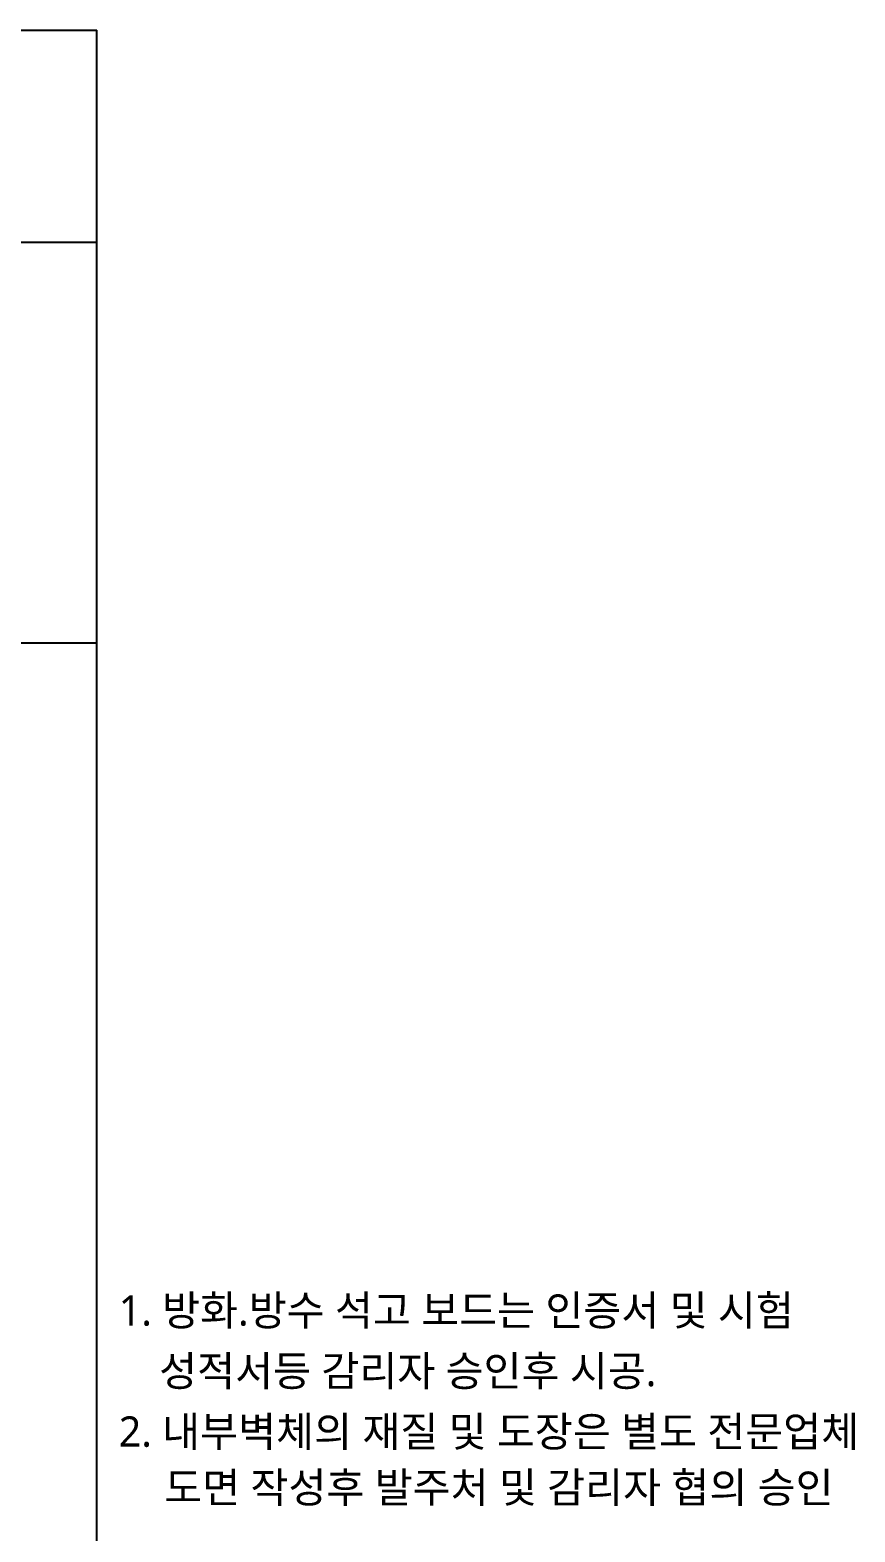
# Model space of a CAD drawing. Header units: millimetres. Extents: x 150 to 8166, y -2863 to -229.
# Drawn here: x 3552 to 3961, y -972 to -229 of the extents above; entities that cross this region are included whole.
import ezdxf
from ezdxf.enums import TextEntityAlignment as Align

# ---------------------------------------------------------------- set-up
doc = ezdxf.new("R2010")
doc.units = ezdxf.units.MM
doc.header["$LTSCALE"] = 5
doc.header["$MEASUREMENT"] = 0
doc.layers.add('02Waste', color=171, linetype='CONTINUOUS', plot=False)
doc.layers.add('3', color=3, linetype='CONTINUOUS')
doc.layers.add('TEXT', color=3, linetype='CONTINUOUS')
doc.styles.add('스타일1', font='malgun.ttf')

msp = doc.modelspace()

# ---------------------------------------------------------------- linework, layer by layer
at = {"layer": '02Waste', "ltscale": 0.1}
msp.add_line((317.4717417659717, -532.2321302541282), (3584.999999703467, -532.2321302541282), dxfattribs=at)
at = {"layer": '3'}
for p, q in [((149.9999991415539, -228.6893922027416), (3584.999999703467, -228.689392202743)), ((3584.999999703469, -2862.500016552604), (3584.999999703469, -228.6893922027416)), ((149.9999991415539, -333.6893922027416), (3584.999999703467, -333.6893922027416))]:
    msp.add_line(p, q, dxfattribs=at)

# ---------------------------------------------------------------- texts
at = {"layer": 'TEXT', "style": '스타일1'}
for s, p in [('1. 방화.방수 석고 보드는 인증서 및 시험 ', (3595.922414684415, -874.7213537260259)), ('성적서등 감리자 승인후 시공.  ', (3615.922414684415, -904.7213537260259)), ('2. 내부벽체의 재질 및 도장은 별도 전문업체 ', (3595.922414680341, -934.7213537245707)), ('도면 작성후 발주처 및 감리자 협의 승인 ', (3618.449126436988, -962.4386565923594))]:
    msp.add_text(s, height=15, dxfattribs=at).set_placement(p, align=Align.BOTTOM_LEFT)

doc.saveas('drawing.dxf')
